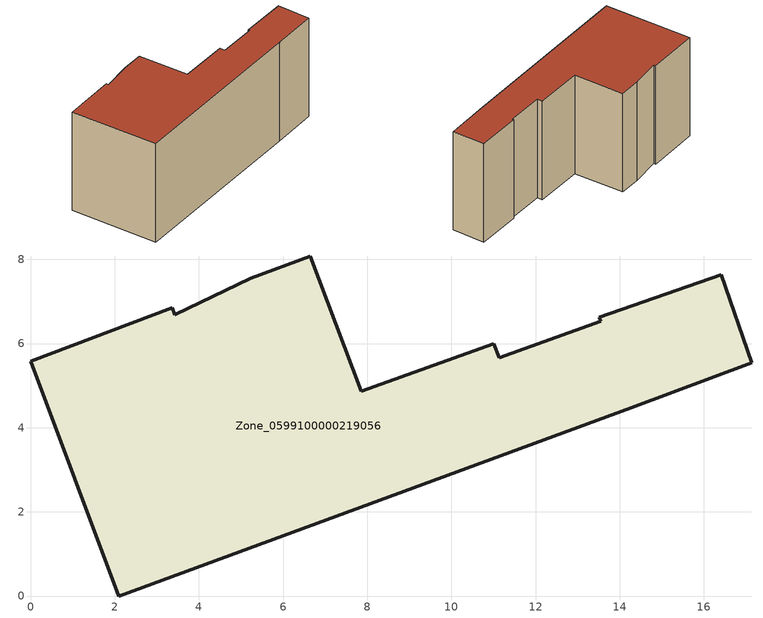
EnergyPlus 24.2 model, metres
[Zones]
Zone_0599100000219056
 floor ground (C_G): 3.42,6.69 5.23,7.55 6.64,8.08 7.86,4.87 11.01,6 11.14,5.66 13.55,6.53 13.52,6.62 16.41,7.63 17.14,5.54 14.27,4.47 2.1,0 0,5.58 3.36,6.85 z0
 wall outside (C_F): 17.14,5.54 16.41,7.63 13.52,6.62 13.55,6.53 11.14,5.66 11.01,6 7.86,4.87 6.64,8.08 5.23,7.55 3.42,6.69 3.36,6.85 0,5.58 2.1,0 14.27,4.47 17.14,5.54 z0:7.03
 roof outside (C_R): 3.42,6.69 3.36,6.85 0,5.58 2.1,0 14.27,4.47 17.14,5.54 16.41,7.63 13.52,6.62 13.55,6.53 11.14,5.66 11.01,6 7.86,4.87 6.64,8.08 5.23,7.55 z7.03
[BUILDING]
Pand.0599100000219056: North Axis=0; Terrain=City; Loads Convergence Tolerance Value=0.04; Temperature Convergence Tolerance Value=0.4; Solar Distribution=FullExterior; Maximum Number of Warmup Days=25; Minimum Number of Warmup Days=1
[Site:Location]
Rotterdam.The.Hague.AP_ZH_NLD Design_Conditions: Latitude=51.96; Longitude=4.45; Time Zone=1; Elevation=-4.5
[SITE:GROUNDTEMPERATURE:BUILDINGSURFACE]
18, 18, 18, 18, 18, 18, 18, 18, 18, 18, 18, 18
[MATERIAL] Thermal Absorptance=0.9; Solar Absorptance=0.7; Visible Absorptance=0.7
Name | Roughness | Thickness | Conductivity | Density | Specific Heat
G.TI.1946 | MediumSmooth | 0.15 | 1 | 540 | 1210
F.TI.1946 | Rough | 0.3 | 0.857143 | 1920 | 840
R.TI.1946 | MediumRough | 0.2 | 0.1 | 1500 | 1000
[CONSTRUCTION]
C_G: G.TI.1946
C_F: F.TI.1946
C_R: R.TI.1946
[ZONE]
Zone_0599100000219056: Type=1; Multiplier=1; Ceiling Height=Autocalculate; Volume=Autocalculate; Floor Area=autocalculate; Part of Total Floor Area=Yes
[ZONEINFILTRATION:DESIGNFLOWRATE]
Infil_Zone_0599100000219056: Zone or ZoneList or Space or SpaceList=Zone_0599100000219056; Schedule=AlwaysOn; Design Flow Rate Calculation Method=Flow/Area; Flow Rate per Floor Area=0.003; Constant Term Coefficient=1; Temperature Term Coefficient=0; Velocity Term Coefficient=0; Velocity Squared Term Coefficient=0
[HVACTEMPLATE:ZONE:IDEALLOADSAIRSYSTEM]
Zone_0599100000219056: Maximum Heating Supply Air Temperature=50; Minimum Cooling Supply Air Temperature=13; Maximum Heating Supply Air Humidity Ratio=0.0156; Minimum Cooling Supply Air Humidity Ratio=0.0077; Heating Limit=NoLimit; Cooling Limit=NoLimit; Dehumidification Control Type=ConstantSensibleHeatRatio; Cooling Sensible Heat Ratio=0.7; Dehumidification Setpoint=60; Humidification Control Type=None; Humidification Setpoint=30; Outdoor Air Method=None; Outdoor Air Flow Rate per Person=0.00944; Outdoor Air Flow Rate per Zone Floor Area=0; Outdoor Air Flow Rate per Zone=0; Demand Controlled Ventilation Type=None; Outdoor Air Economizer Type=NoEconomizer; Heat Recovery Type=None; Sensible Heat Recovery Effectiveness=0.7; Latent Heat Recovery Effectiveness=0.65
[ZONECONTROL:THERMOSTAT]
ThermostatControl_Zone_0599100000219056: Zone or ZoneList=Zone_0599100000219056; Control Type Schedule=DualSetpointControlType; Control 1=Thermostat_Zone_0599100000219056; Temperature Difference Between Cutout And Setpoint=0
[THERMOSTATSETPOINT:DUALSETPOINT]
Thermostat_Zone_0599100000219056: Heating Setpoint Temperature Schedule=HeatingSetpoint_Zone_0599100000219056; Cooling Setpoint Temperature Schedule=CoolingSetpoint_Zone_0599100000219056
[SCHEDULE:COMPACT]
HeatingSetpoint_Zone_0599100000219056: Through: 12/31, For: AllDays, Until: 24:00, 21
CoolingSetpoint_Zone_0599100000219056: Through: 12/31, For: AllDays, Until: 24:00, 24
DualSetpointControlType: Through: 12/31, For: AllDays, Until: 24:00, 4
AlwaysOn: Through: 12/31, For: AllDays, Until: 24:00, 1
